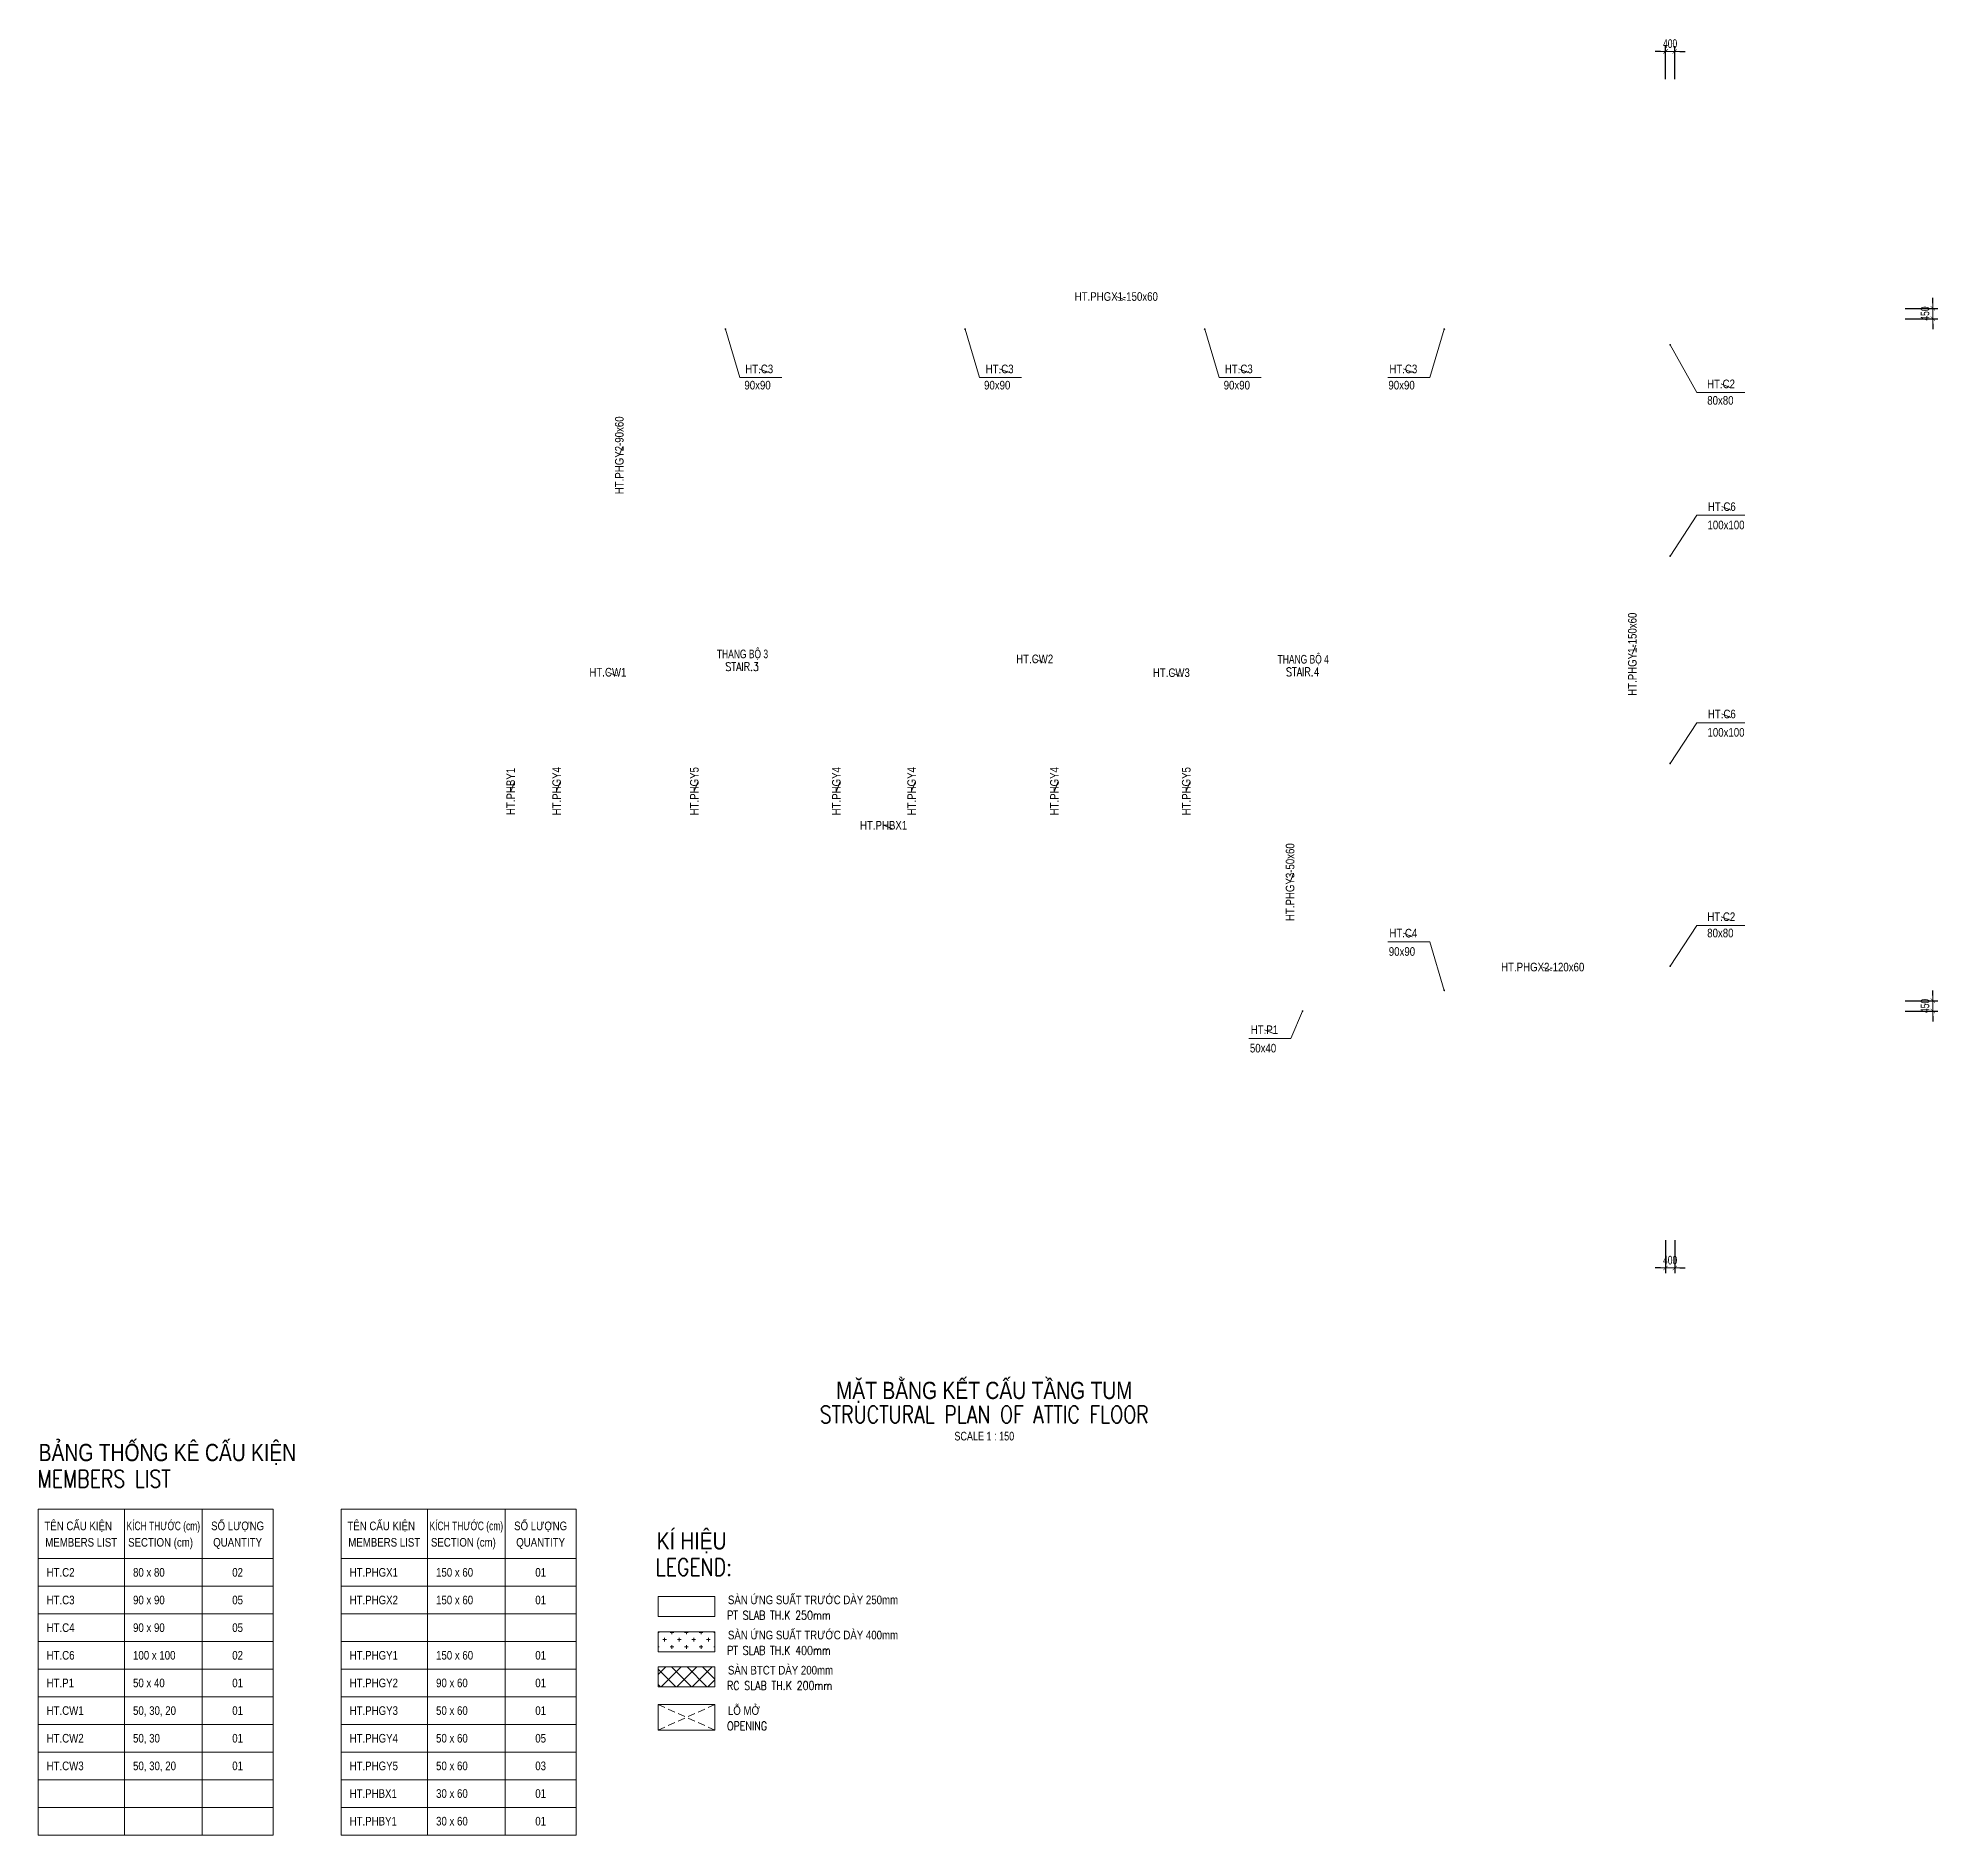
# Model space of a CAD drawing. Header units: millimetres. Extents: x 120969 to 203425, y -27310 to 50684.
import ezdxf
from ezdxf.enums import TextEntityAlignment as Align

# ---------------------------------------------------------------- set-up
doc = ezdxf.new("R2010")
doc.units = ezdxf.units.MM
doc.linetypes.add('DASHED2', pattern=[9.525, 6.35, -3.175])
doc.layers.get('Defpoints').update_dxf_attribs({"color": 151, "lineweight": 9})
for name, color, linetype, lineweight in [('$0$NDC_S_ANNO', 7, 'Continuous', 20), ('$0$NDC_S_DIM', 1, 'Continuous', 15), ('NDC_S_ANNO', 7, 'Continuous', 20), ('NDC_S_COLUMN NAME', 7, 'Continuous', 9), ('NDC_S_DIM', 1, 'Continuous', 15), ('NDC_S_ENG TEXT', 2, 'Continuous', 20), ('NDC_S_ENG TITLE', 3, 'Continuous', 20), ('NDC_S_HATCH MATERIAL', 8, 'Continuous', 13), ('NDC_S_LEADER', 1, 'Continuous', 15), ('NDC_S_OPENING', 9, 'DASHED2', 13), ('NDC_S_SLAB', 2, 'Continuous', 20), ('NDC_S_TEXT SYMBOL', 7, 'Continuous', 20), ('NDC_S_VN TEXT', 7, 'Continuous', 20), ('NDC_S_VN TITLE', 6, 'Continuous', 35), ('NDC_Table', 3, 'Continuous', 20)]:
    doc.layers.add(name, color=color, linetype=linetype, lineweight=lineweight)
doc.styles.add('$0$ARIAL', font='arial.ttf', dxfattribs={"width": 0.8})
doc.styles.add('$0$NDC_DIM', font='', dxfattribs={"width": 0.75})
doc.styles.add('$0$NDC_EN TXT', font='romans.shx', dxfattribs={"width": 0.8})
doc.styles.add('NDC_ANNO', font='', dxfattribs={"width": 0.8})
doc.styles.add('NDC_BAR 2', font='romans.shx', dxfattribs={"width": 0.8})
doc.styles.add('NDC_DIM', font='', dxfattribs={"width": 0.75})
doc.styles.add('NDC_EN TXT', font='romans.shx', dxfattribs={"width": 0.8})
doc.styles.add('NDC_VIE TXT', font='arial.ttf', dxfattribs={"width": 0.8})
doc.styles.get('$0$NDC_DIM').set_extended_font_data('Dotum')
doc.styles.get('NDC_ANNO').set_extended_font_data('Dotum')
doc.styles.get('NDC_DIM').set_extended_font_data('Dotum')
doc.dimstyles.new('$0$NDC_dim_iso', dxfattribs={"dimtxt": 2.5, "dimasz": 1, "dimexe": 1.5, "dimexo": 2.5, "dimgap": 1, "dimtad": 1, "dimdec": 0, "dimzin": 0, "dimdsep": 46, "dimtxsty": '$0$NDC_DIM', "dimblk": '$0$DIMMARK', "dimcen": 0.09, "dimdle": 1.2, "dimclrd": 1, "dimclre": 1, "dimclrt": 3, "dimadec": 0, "dimazin": 0, "dimtfac": 1, "dimtdec": 0, "dimtix": 1, "dimtofl": 0, "dimtmove": 0, "dimatfit": 3, "dimfxl": 8, "dimfxlon": 1, "dimtolj": 1, "dimtzin": 0, "dimarcsym": 0})
doc.dimstyles.new('NDC_dim_150', dxfattribs={"dimscale": 150, "dimtxt": 2.5, "dimasz": 1.5, "dimexe": 1.5, "dimexo": 2.5, "dimgap": 1, "dimtad": 1, "dimdec": 0, "dimzin": 0, "dimdsep": 46, "dimtxsty": 'NDC_DIM', "dimblk": 'DIMMARK', "dimcen": 0.09, "dimdle": 1.2, "dimclrd": 1, "dimclre": 1, "dimclrt": 3, "dimadec": 0, "dimazin": 0, "dimtfac": 1, "dimtdec": 0, "dimtix": 1, "dimtofl": 0, "dimtmove": 0, "dimatfit": 3, "dimfxl": 8, "dimfxlon": 1, "dimtolj": 1, "dimtzin": 0, "dimarcsym": 0})
doc.dimstyles.new('NDC_dim_200', dxfattribs={"dimscale": 200, "dimtxt": 2.5, "dimasz": 1.5, "dimexe": 1.5, "dimexo": 2.5, "dimgap": 1, "dimtad": 1, "dimdec": 0, "dimzin": 0, "dimdsep": 46, "dimtxsty": 'NDC_DIM', "dimblk": 'DIMMARK', "dimcen": 0.09, "dimdle": 1.2, "dimclrd": 1, "dimclre": 1, "dimclrt": 3, "dimadec": 0, "dimazin": 0, "dimtfac": 1, "dimtdec": 0, "dimtix": 1, "dimtofl": 0, "dimtmove": 0, "dimatfit": 3, "dimfxl": 6, "dimfxlon": 1, "dimtolj": 1, "dimtzin": 0, "dimarcsym": 0})

# ---------------------------------------------------------------- blocks, each defined once
blk = doc.blocks.new('Drawing name_symbol')
at = {"layer": 'NDC_S_ENG TITLE', "style": 'NDC_EN TXT', "width": 0.8}
blk.add_attdef('SECTDET1', text='', height=5, dxfattribs=at).set_placement((0, 1.01), align=Align.CENTER)
at = {"layer": 'NDC_S_TEXT SYMBOL', "lineweight": 25, "style": 'NDC_ANNO', "width": 0.8}
blk.add_attdef('SSCALE', text='', height=2.5, dxfattribs=at).set_placement((0, -4), align=Align.CENTER)
at = {"layer": 'NDC_S_VN TITLE', "style": 'NDC_VIE TXT', "width": 0.8}
blk.add_attdef('SECTDET2', text='', height=5, dxfattribs=at).set_placement((0, 7.97), align=Align.CENTER)
blk = doc.blocks.new('$0$DIMMARK')
at = {"layer": '$0$NDC_S_DIM', "color": 1}
blk.add_line((-1.5, 0), (1, 0), dxfattribs=at)
at = {"layer": '$0$NDC_S_DIM', "color": 2, "const_width": 0.1}
blk.add_lwpolyline([(-0.42, -0.42), (0.42, 0.42)], dxfattribs=at)
blk = doc.blocks.new('DIMMARK')
at = {"layer": 'NDC_S_DIM', "color": 1}
blk.add_line((-1.5, 0), (1, 0), dxfattribs=at)
at = {"layer": 'NDC_S_DIM', "color": 2, "const_width": 0.1}
blk.add_lwpolyline([(-0.42, -0.42), (0.42, 0.42)], dxfattribs=at)
blk = doc.blocks.new('*D11')
at = {"layer": 'Defpoints', "color": 0, "ltscale": 100, "transparency": 16777216}
for p in [(188189, 8900), (188189, 8450), (203200, 8900)]:
    blk.add_point(p, dxfattribs=at)
at = {"layer": 'NDC_S_DIM', "color": 1, "lineweight": -2, "ltscale": 100, "transparency": 16777216}
for p, q in [((203200, 9125), (203200, 9350)), ((202000, 8900), (203425, 8900)), ((202000, 8450), (203425, 8450)), ((203200, 8225), (203200, 8000))]:
    blk.add_line(p, q, dxfattribs=at)
at = {"layer": 'NDC_S_DIM', "color": 1, "lineweight": -2, "ltscale": 100, "transparency": 16777216, "xscale": 225, "yscale": 225, "zscale": 225}
for p, rotation in [((203200, 8900), 270), ((203200, 8450), 90)]:
    blk.add_blockref('DIMMARK', p, dxfattribs=dict(at, rotation=rotation))
at = {"layer": 'NDC_S_DIM', "color": 3, "ltscale": 100, "transparency": 16777216, "insert": (202862, 8675), "char_height": 375, "attachment_point": 5, "rotation": 90, "style": 'NDC_DIM'}
blk.add_mtext('\\A1;450', dxfattribs=at)
blk = doc.blocks.new('*D12')
at = {"layer": 'Defpoints', "color": 0, "ltscale": 100, "transparency": 16777216}
for p in [(188221, 38950), (203200, 38950), (188315, 38500)]:
    blk.add_point(p, dxfattribs=at)
at = {"layer": 'NDC_S_DIM', "color": 1, "lineweight": -2, "ltscale": 100, "transparency": 16777216}
for p, q in [((202000, 38950), (203425, 38950)), ((203200, 39175), (203200, 39400)), ((202000, 38500), (203425, 38500)), ((203200, 38275), (203200, 38050))]:
    blk.add_line(p, q, dxfattribs=at)
at = {"layer": 'NDC_S_DIM', "color": 1, "lineweight": -2, "ltscale": 100, "transparency": 16777216, "xscale": 225, "yscale": 225, "zscale": 225}
for p, rotation in [((203200, 38950), 270), ((203200, 38500), 90)]:
    blk.add_blockref('DIMMARK', p, dxfattribs=dict(at, rotation=rotation))
at = {"layer": 'NDC_S_DIM', "color": 3, "ltscale": 100, "transparency": 16777216, "insert": (202862, 38725), "char_height": 375, "attachment_point": 5, "rotation": 90, "style": 'NDC_DIM'}
blk.add_mtext('\\A1;450', dxfattribs=at)
blk = doc.blocks.new('*D13')
at = {"layer": 'Defpoints', "color": 0, "ltscale": 100, "transparency": 16777216}
for p in [(192000, 50100), (191600, 34011), (192000, 34011)]:
    blk.add_point(p, dxfattribs=at)
at = {"layer": 'NDC_S_DIM', "color": 1, "lineweight": -2, "ltscale": 100, "transparency": 16777216}
for p, q in [((191600, 48900), (191600, 50325)), ((192000, 48900), (192000, 50325)), ((191375, 50100), (191150, 50100)), ((192225, 50100), (192450, 50100))]:
    blk.add_line(p, q, dxfattribs=at)
at = {"layer": 'NDC_S_DIM', "color": 1, "lineweight": -2, "ltscale": 100, "transparency": 16777216, "xscale": 225, "yscale": 225, "zscale": 225}
blk.add_blockref('DIMMARK', (191600, 50100), dxfattribs=at)
at = {"layer": 'NDC_S_DIM', "color": 1, "lineweight": -2, "ltscale": 100, "transparency": 16777216, "xscale": 225, "yscale": 225, "zscale": 225, "rotation": 180}
blk.add_blockref('DIMMARK', (192000, 50100), dxfattribs=at)
at = {"layer": 'NDC_S_DIM', "color": 3, "ltscale": 100, "transparency": 16777216, "insert": (191800, 50438), "char_height": 375, "attachment_point": 5, "style": 'NDC_DIM'}
blk.add_mtext('\\A1;400', dxfattribs=at)
blk = doc.blocks.new('*D14')
at = {"layer": 'Defpoints', "color": 0, "ltscale": 100, "transparency": 16777216}
for p in [(191600, 12767), (192000, 12767), (192000, -2700)]:
    blk.add_point(p, dxfattribs=at)
at = {"layer": 'NDC_S_DIM', "color": 1, "lineweight": -2, "ltscale": 100, "transparency": 16777216}
for p, q in [((191600, -1500), (191600, -2925)), ((192000, -1500), (192000, -2925)), ((191375, -2700), (191150, -2700)), ((192225, -2700), (192450, -2700))]:
    blk.add_line(p, q, dxfattribs=at)
at = {"layer": 'NDC_S_DIM', "color": 1, "lineweight": -2, "ltscale": 100, "transparency": 16777216, "xscale": 225, "yscale": 225, "zscale": 225}
blk.add_blockref('DIMMARK', (191600, -2700), dxfattribs=at)
at = {"layer": 'NDC_S_DIM', "color": 1, "lineweight": -2, "ltscale": 100, "transparency": 16777216, "xscale": 225, "yscale": 225, "zscale": 225, "rotation": 180}
blk.add_blockref('DIMMARK', (192000, -2700), dxfattribs=at)
at = {"layer": 'NDC_S_DIM', "color": 3, "ltscale": 100, "transparency": 16777216, "insert": (191800, -2362), "char_height": 375, "attachment_point": 5, "style": 'NDC_DIM'}
blk.add_mtext('\\A1;400', dxfattribs=at)
blk = doc.blocks.new('*U8')
at = {"layer": '$0$NDC_S_ANNO', "ltscale": 0.8, "style": '$0$ARIAL', "width": 0.8, "flags": 1}
blk.add_attdef('CHU_THICH', text='', height=2.5, dxfattribs=at).set_placement((0, 0), align=Align.MIDDLE_CENTER)
at = {"layer": '$0$NDC_S_ANNO', "ltscale": 0.8, "style": '$0$ARIAL', "width": 0.8}
blk.add_attdef('TEN', text='', height=2.5, dxfattribs=at).set_placement((-2.58, 1.03), align=Align.MIDDLE_CENTER)
at = {"layer": 'Defpoints'}
blk.add_leader([(0, 0), (-2.58, 1.03)], dimstyle='$0$NDC_dim_iso', override={"dimgap": 0.625, "dimtad": 0}, dxfattribs=at)
blk = doc.blocks.new('Name col F6-F8')
at = {"layer": 'NDC_S_COLUMN NAME', "xscale": 150, "yscale": 150, "zscale": 150}
for p, values in [((22056, 27267), {'TEN': 'HT.C3'}), ((32489, 27267), {'TEN': 'HT.C3'}), ((42867, 27267), {'TEN': 'HT.C3'}), ((50009, 27267), {'TEN': 'HT.C3'}), ((63795, 26617), {'TEN': 'HT.C2'}), ((63829, 21290), {'TEN': 'HT.C6'}), ((63829, 12290), {'TEN': 'HT.C6'}), ((63808, 3492), {'TEN': 'HT.C2'}), ((50009, 2778), {'TEN': 'HT.C4'}), ((43982, -1416), {'TEN': 'HT.P1'})]:
    blk.add_blockref('*U8', p, dxfattribs=at).add_auto_attribs(values)
at = {"layer": 'NDC_S_COLUMN NAME', "style": 'NDC_VIE TXT', "width": 0.8}
for s, p in [('90x90', (21025, 26529)), ('90x90', (31425, 26529)), ('90x90', (41825, 26529)), ('90x90', (48974, 26529)), ('80x80', (62810, 25869)), ('100x100', (62821, 20460)), ('100x100', (62821, 11460)), ('80x80', (62809, 2751)), ('90x90', (48991, 1949)), ('50x40', (42963, -2246))]:
    blk.add_text(s, height=375, dxfattribs=at).set_placement(p)
at = {"layer": 'NDC_S_LEADER', "ltscale": 100}
for points in [[(20200, 29150), (20831, 27044), (22654, 27044)], [(30600, 29150), (31231, 27044), (33054, 27044)], [(41000, 29150), (41631, 27044), (43454, 27044)], [(51400, 29150), (50769, 27044), (48946, 27044)], [(61200, 28469), (62365, 26394), (64438, 26394)], [(61200, 19300), (62365, 21067), (64438, 21067)], [(61200, 10300), (62365, 12067), (64438, 12067)], [(51400, 450), (50769, 2556), (48946, 2556)], [(61200, 1500), (62365, 3269), (64438, 3269)], [(45250, -450), (44741, -1639), (42919, -1639)]]:
    blk.add_leader(points, dimstyle='NDC_dim_200', override={"dimgap": 1, "dimtad": 0, "dimldrblk": 'DotSmall'}, dxfattribs=at)

msp = doc.modelspace()

# ---------------------------------------------------------------- hatches: boundary and pattern name
at = {"layer": 'NDC_S_HATCH MATERIAL', "ltscale": 100}
h = msp.add_hatch(dxfattribs=at)
h.set_pattern_fill('CROSS', color=256, scale=50)
h.set_pattern_definition([(0, (-56072.43, -10259.27), (317.5, 317.5), [158.75, -476.25]), (90, (-55993.06, -10338.65), (-317.5, 317.5), [158.75, -476.25])])
h.paths.add_polyline_path([(147885.4, -18490.2), (147885.4, -19354.3), (150343.7, -19354.3), (150343.7, -18490.2)])
h = msp.add_hatch(dxfattribs=at)
h.set_pattern_fill('ANSI37', color=256, scale=150)
h.set_pattern_definition([(45, (-47994.6, -16184.8), (-336.7596, 336.7596), []), (135, (-47994.6, -16184.8), (-336.7596, -336.7596), [])])
h.paths.add_polyline_path([(147885.4, -20016.2), (147885.4, -20880.3), (150343.7, -20880.3), (150343.7, -20016.2)])

# ---------------------------------------------------------------- linework, layer by layer
at = {"layer": 'NDC_S_OPENING', "ltscale": 50}
for p, q in [((147885.4, -21649.7), (150343.7, -22757.9)), ((147885.4, -22757.9), (150343.7, -21649.7))]:
    msp.add_line(p, q, dxfattribs=at)
at = {"layer": 'NDC_S_SLAB'}
for points in [[(147885.4, -16964.2), (150343.7, -16964.2), (150343.7, -17828.3), (147885.4, -17828.3)], [(147885.4, -18490.2), (150343.7, -18490.2), (150343.7, -19354.3), (147885.4, -19354.3)], [(147885.4, -20016.2), (150343.7, -20016.2), (150343.7, -20880.3), (147885.4, -20880.3)], [(147885.4, -21649.7), (150343.7, -21649.7), (150343.7, -22757.9), (147885.4, -22757.9)]]:
    msp.add_lwpolyline(points, close=True, dxfattribs=at)
at = {"layer": 'NDC_Table'}
for p, q in [((120969.1, -13165.8), (120969.1, -27310)), ((120969.1, -13165.8), (131169.1, -13165.8)), ((124719.1, -13165.8), (124719.1, -27310)), ((128094.1, -13165.8), (128094.1, -27310)), ((131169.1, -13165.8), (131169.1, -27310)), ((134120.1, -13165.8), (134120.1, -27310)), ((134120.1, -13165.8), (144320.1, -13165.8)), ((137870.1, -13165.8), (137870.1, -27310)), ((141245.1, -13165.8), (141245.1, -27310)), ((144320.1, -13165.8), (144320.1, -27310)), ((120969.1, -15310), (131169.1, -15310)), ((134120.1, -15310), (144320.1, -15310)), ((120969.1, -16510), (131169.1, -16510)), ((134120.1, -16510), (144320.1, -16510)), ((120969.1, -17710), (131169.1, -17710)), ((134120.1, -17710), (144320.1, -17710)), ((120969.1, -18910), (131169.1, -18910)), ((134120.1, -18910), (144320.1, -18910)), ((120969.1, -20110), (131169.1, -20110)), ((134120.1, -20110), (144320.1, -20110)), ((120969.1, -21310), (131169.1, -21310)), ((134120.1, -21310), (144320.1, -21310)), ((120969.1, -22510), (131169.1, -22510)), ((134120.1, -22510), (144320.1, -22510)), ((120969.1, -23710), (131169.1, -23710)), ((134120.1, -23710), (144320.1, -23710)), ((120969.1, -24910), (131169.1, -24910)), ((134120.1, -24910), (144320.1, -24910)), ((120969.1, -26110), (131169.1, -26110)), ((134120.1, -26110), (144320.1, -26110)), ((120969.1, -27310), (131169.1, -27310)), ((134120.1, -27310), (144320.1, -27310))]:
    msp.add_line(p, q, dxfattribs=at)

# ---------------------------------------------------------------- block references
at = {"layer": 'NDC_S_ANNO', "xscale": 150, "yscale": 150, "zscale": 150}
msp.add_blockref('Drawing name_symbol', (162036.3, -9585.1), dxfattribs=at).add_auto_attribs({'SECTDET1': 'STRUCTURAL PLAN OF ATTIC FLOOR', 'SECTDET2': 'MẶT BẰNG KẾT CẤU TẦNG TUM', 'SSCALE': 'SCALE 1 : 150'})
at = {"layer": 'NDC_S_VN TEXT', "xscale": 150, "yscale": 150, "zscale": 150}
for p, values in [((168151.9, 39309.3), {'TEN': 'HT.PHGX1-150x60'}), ((164610.2, 23581.2), {'TEN': 'HT.CW2'}), ((146089.2, 23004.1), {'TEN': 'HT.CW1'}), ((170540.6, 22982.7), {'TEN': 'HT.CW3'}), ((158053.4, 16359.4), {'TEN': 'HT.PHBX1'}), ((186657.7, 10206.3), {'TEN': 'HT.PHGX2-120x60'})]:
    msp.add_blockref('*U8', p, dxfattribs=at).add_auto_attribs(values)
at = {"layer": 'NDC_S_VN TEXT'}
msp.add_blockref('Name col F6-F8', (130600, 8900), dxfattribs=at)
at = {"layer": 'NDC_S_VN TEXT', "xscale": 150, "yscale": 150, "zscale": 150, "rotation": 90}
for p, values in [((146350.5, 32958.4), {'TEN': 'HT.PHGY2-90x60'}), ((190312.8, 24325), {'TEN': 'HT.PHGY1-150x60'}), ((141639.7, 18369.2), {'TEN': 'HT.PHBY1'}), ((143630, 18379.2), {'TEN': 'HT.PHGY4'}), ((149605.4, 18379.2), {'TEN': 'HT.PHGY5'}), ((155772.8, 18379.2), {'TEN': 'HT.PHGY4'}), ((159036.1, 18379.2), {'TEN': 'HT.PHGY4'}), ((165234.5, 18379.2), {'TEN': 'HT.PHGY4'}), ((170955.4, 18379.2), {'TEN': 'HT.PHGY5'}), ((175459.7, 14432.7), {'TEN': 'HT.PHGY3-50x60'})]:
    msp.add_blockref('*U8', p, dxfattribs=at).add_auto_attribs(values)

# ---------------------------------------------------------------- texts
at = {"layer": 'NDC_S_ENG TEXT', "style": '$0$NDC_EN TXT', "width": 0.8}
for s, height, p in [('LEGEND:', 750, (147771, -16059.5)), ('PT SLAB TH.K 250mm', 375, (150872.5, -17961)), ('PT SLAB TH.K 400mm', 375, (150872.5, -19487)), ('RC SLAB TH.K 200mm', 375, (150872.5, -21013)), ('OPENING', 375, (150872.5, -22764.4))]:
    msp.add_text(s, height=height, dxfattribs=at).set_placement(p)
at = {"layer": 'NDC_S_ENG TITLE', "style": 'NDC_EN TXT', "width": 0.8}
msp.add_text('MEMBERS LIST', height=750, dxfattribs=at).set_placement((120947.1, -12225.5))
at = {"layer": 'NDC_S_VN TEXT'}
for s, style, width, p in [('THANG BỘ 3', 'NDC_VIE TXT', 0.7, (150433, 23763.7)), ('THANG BỘ 4', 'NDC_VIE TXT', 0.7, (174766.6, 23533.8)), ('STAIR.3', 'NDC_BAR 2', 0.8, (150800.8, 23210.7)), ('STAIR.4', 'NDC_BAR 2', 0.8, (175134.3, 22980.8)), ('SÀN ỨNG SUẤT TRƯỚC DÀY 250mm', 'NDC_VIE TXT', 0.8, (150910.8, -17292.2)), ('SÀN ỨNG SUẤT TRƯỚC DÀY 400mm', 'NDC_VIE TXT', 0.8, (150910.8, -18818.2)), ('SÀN BTCT DÀY 200mm', 'NDC_VIE TXT', 0.8, (150910.8, -20344.2)), ('LỖ MỞ', 'NDC_VIE TXT', 0.8, (150910.8, -22095.6))]:
    msp.add_text(s, height=375, dxfattribs=dict(at, style=style, width=width)).set_placement(p)
at = {"layer": 'NDC_S_VN TEXT', "style": 'NDC_VIE TXT', "width": 0.8}
for s, p in [('BẢNG THỐNG KÊ CẤU KIỆN', (120997.4, -10334.4)), ('KÍ HIỆU', (147821.2, -14168.4))]:
    msp.add_text(s, height=750, dxfattribs=at).set_placement(p, align=Align.TOP_LEFT)
at = {"layer": 'NDC_S_VN TEXT', "style": 'NDC_VIE TXT'}
for s, width, p in [('TÊN CẤU KIỆN', 0.8, (122712.8, -13893.7)), ('KÍCH THƯỚC (cm)', 0.7, (126406.6, -13893.7)), ('SỐ LƯỢNG', 0.8, (129631.6, -13893.7)), ('TÊN CẤU KIỆN', 0.8, (135863.8, -13893.7)), ('KÍCH THƯỚC (cm)', 0.7, (139557.6, -13893.7)), ('SỐ LƯỢNG', 0.8, (142782.6, -13893.7)), ('MEMBERS LIST', 0.8, (122844.1, -14607.1)), ('SECTION (cm)', 0.8, (126287.7, -14607.1)), ('QUANTITY', 0.8, (129631.6, -14607.1)), ('MEMBERS LIST', 0.8, (135995.1, -14607.1)), ('SECTION (cm)', 0.8, (139429.5, -14607.1)), ('QUANTITY', 0.8, (142782.6, -14607.1)), ('02', 0.8, (129631.6, -15910)), ('01', 0.8, (142782.6, -15910)), ('05', 0.8, (129631.6, -17110)), ('01', 0.8, (142782.6, -17110)), ('05', 0.8, (129631.6, -18310)), ('02', 0.8, (129631.6, -19510)), ('01', 0.8, (142782.6, -19510)), ('01', 0.8, (129631.6, -20710)), ('01', 0.8, (142782.6, -20710)), ('01', 0.8, (129631.6, -21910)), ('01', 0.8, (142782.6, -21910)), ('01', 0.8, (129631.6, -23110)), ('05', 0.8, (142782.6, -23110)), ('01', 0.8, (129631.6, -24310)), ('03', 0.8, (142782.6, -24310)), ('01', 0.8, (142782.6, -25510)), ('01', 0.8, (142782.6, -26710))]:
    msp.add_text(s, height=375, dxfattribs=dict(at, width=width)).set_placement(p, align=Align.MIDDLE_CENTER)
at = {"layer": 'NDC_S_VN TEXT', "style": 'NDC_VIE TXT', "width": 0.8}
for s, p in [('HT.C2', (121344.1, -15910)), ('80 x 80', (125094.1, -15910)), ('HT.PHGX1', (134495.1, -15910)), ('HT.C3', (121344.1, -17110)), ('90 x 90', (125094.1, -17110)), ('HT.PHGX2', (134495.1, -17110)), ('HT.C4', (121344.1, -18310)), ('90 x 90', (125094.1, -18310)), ('HT.C6', (121344.1, -19510)), ('100 x 100', (125094.1, -19510)), ('HT.PHGY1', (134495.1, -19510)), ('HT.P1', (121344.1, -20710)), ('50 x 40', (125094.1, -20710)), ('HT.PHGY2', (134495.1, -20710)), ('90 x 60', (138245.1, -20710)), ('HT.CW1', (121344.1, -21910)), ('50, 30, 20', (125094.1, -21910)), ('HT.PHGY3', (134495.1, -21910)), ('50 x 60', (138245.1, -21910)), ('HT.CW2', (121344.1, -23110)), ('50, 30', (125094.1, -23110)), ('HT.PHGY4', (134495.1, -23110)), ('50 x 60', (138245.1, -23110)), ('HT.CW3', (121344.1, -24310)), ('50, 30, 20', (125094.1, -24310)), ('HT.PHGY5', (134495.1, -24310)), ('50 x 60', (138245.1, -24310)), ('HT.PHBX1', (134495.1, -25510)), ('30 x 60', (138245.1, -25510)), ('HT.PHBY1', (134495.1, -26710)), ('30 x 60', (138245.1, -26710))]:
    msp.add_text(s, height=375, dxfattribs=at).set_placement(p, align=Align.MIDDLE_LEFT)
at = {"layer": 'NDC_S_VN TEXT', "color": 1, "style": 'NDC_VIE TXT', "width": 0.8}
for p in [(138245.1, -15910), (138245.1, -17110), (138245.1, -19510)]:
    msp.add_text('150 x 60', height=375, dxfattribs=at).set_placement(p, align=Align.MIDDLE_LEFT)

# ---------------------------------------------------------------- dimensions: what is measured, and where the dimension line sits
at = {"layer": 'NDC_S_DIM', "ltscale": 100}
for base, p1, p2, picture, middle in [((192000, 50100), (191600, 34010.5), (192000, 34010.5), '*D13', (191800, 50437.8)), ((192000, -2700), (191600, 12767.1), (192000, 12767.1), '*D14', (191800, -2362.2))]:
    dim = msp.add_linear_dim(base=base, p1=p1, p2=p2, dimstyle='NDC_dim_150', dxfattribs=at)
    dim.commit()
    dim.dimension.update_dxf_attribs({"geometry": picture, "text_midpoint": middle})
for base, p1, p2, picture, middle in [((203200, 38950), (188315.4, 38500), (188221.2, 38950), '*D12', (202862.2, 38725)), ((203200, 8900), (188188.6, 8450), (188188.6, 8900), '*D11', (202862.2, 8675))]:
    dim = msp.add_linear_dim(base=base, p1=p1, p2=p2, angle=90, dimstyle='NDC_dim_150', dxfattribs=at)
    dim.commit()
    dim.dimension.update_dxf_attribs({"geometry": picture, "text_midpoint": middle})

doc.saveas('drawing.dxf')
